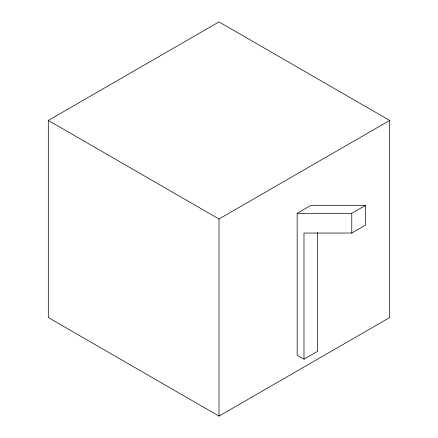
<?xml version="1.0" encoding="UTF-8"?>
<svg xmlns="http://www.w3.org/2000/svg" width="438" height="438" viewBox="0 0 438 438"><rect width="100%" height="100%" fill="white"/><g stroke="black" fill="none" stroke-linecap="round" stroke-linejoin="round"><path stroke-width="0.66" d="M48.306 120.45L219 21.9L389.694 120.45L389.694 317.55L219 416.1L48.306 317.55L48.306 120.45L219 219L389.694 120.45M297.156 213.328L310.81 205.444L365.434 205.444L365.434 225.154L351.78 233.038L303.983 233.038L303.983 359.182L297.156 355.24L297.156 213.328L351.78 213.328L365.434 205.444M303.983 359.182L317.638 351.298L317.638 232.655M351.78 213.328L351.78 233.038M219 219L219 416.1"/></g></svg>
